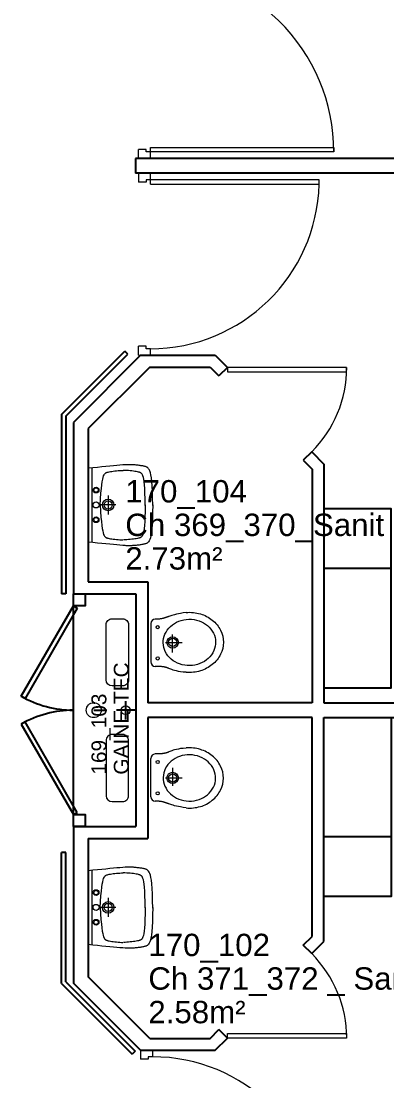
# Model space of a CAD drawing. Header units: metres. Extents: x 143.8 to 210.8, y 45.3 to 115.9.
# Drawn here: x 168.7 to 171.15, y 100.81 to 107.92 of the extents above; entities that cross this region are included whole.
import ezdxf

# ---------------------------------------------------------------- set-up
doc = ezdxf.new("R2010")
doc.units = ezdxf.units.M
doc.header["$LTSCALE"] = 0.6
doc.header["$MEASUREMENT"] = 0
doc.linetypes.add('CONTINU', pattern=[0])
doc.layers.get('0').update_dxf_attribs({"linetype": 'CONTINUOUS'})
for name, color, linetype in [('009 main courant', 181, 'CONTINUOUS'), ('A_AGENC', 204, 'CONTINUOUS'), ('A_EQMP', 142, 'CONTINUOUS'), ('A_Etiqu_Gaine', 8, 'CONTINUOUS'), ('A_Etiqu_Gaine_code', 8, 'CONTINUOUS'), ('A_Etiqu_Local', 8, 'CONTINUOUS'), ('A_MUR_CLOIS', 8, 'CONTINU')]:
    doc.layers.add(name, color=color, linetype=linetype)
doc.layers.add('A_PORTE', color=8, linetype='CONTINU', lineweight=0)
doc.layers.add('A_SANI', color=5, linetype='CONTINU', lineweight=0)
doc.styles.add('Attribut', font='arial.ttf')

# ---------------------------------------------------------------- blocks, each defined once
blk = doc.blocks.new('A_Etiqu_Local')
at = {"style": 'Attribut', "flags": 1}
for tag, p in [('CODE_HOPITAL', (-0.4463, 1.632)), ('CODE_SITE', (-0.4463, 1.407)), ('CODE_BATIMENT', (-0.4463, 1.182)), ('CODE_SECTEUR', (-0.4463, 0.957)), ('CODE_ETAGE', (-0.4463, 0.732)), ('NOM_NORMALISE', (-0.4463, -0.843)), ('SECTEUR_ACTIVITE', (-0.4463, -1.068)), ('SOUS_SECTEUR_ACTIVITE', (-0.4463, -1.293)), ('VOLUME', (-0.4463, -1.518)), ('SERVICE', (-0.4463, -1.743)), ('CODE_UG', (-0.4463, -1.968)), ('CODE_UA', (-0.4463, -2.193)), ('CODE_POLE', (-0.4463, -2.418)), ('OCCUPANT_EXTERNE', (-0.4463, -2.643)), ('DISPONIBILITE', (-0.4463, -2.868)), ('ACCES_HANDICAPES', (-0.4463, -3.093)), ('NATURE_SOL', (-0.4463, -3.318)), ('RISQUE_LABORATOIRE', (-0.4463, -3.543)), ('AMIANTE', (-0.4463, -3.768))]:
    blk.add_attdef(tag, p, '', height=0.15, dxfattribs=at)
at = {"layer": 'A_Etiqu_Local', "style": 'Attribut'}
for tag, p in [('CODE_PIECE', (-0.4463, 0.282)), ('NOM_USAGE', (-0.4463, 0.057)), ('SURFACE', (-0.4463, -0.168))]:
    blk.add_attdef(tag, p, '', height=0.15, dxfattribs=at)
blk = doc.blocks.new('A_Etiqu_Gaine')
at = {"style": 'Attribut', "flags": 1}
for tag, p in [('CODE_HOPITAL', (-0.4323, 0.8651)), ('CODE_SITE', (-0.4323, 0.7151)), ('CODE_BATIMENT', (-0.4323, 0.5651)), ('CODE_SECTEUR', (-0.4323, 0.4151)), ('CODE_ETAGE', (-0.4323, 0.2651)), ('NOM_NORMALISE', (-0.4323, -0.3349)), ('SECTEUR_ACTIVITE', (-0.4323, -0.4849)), ('SOUS_SECTEUR_ACTIVITE', (-0.4323, -0.6349)), ('SURFACE', (-0.4323, -0.7849)), ('CODE_UG', (-0.4323, -0.9349)), ('CODE_POLE', (-0.4323, -1.0849)), ('AMIANTE', (-0.4323, -1.2349))]:
    blk.add_attdef(tag, p, '', height=0.1, dxfattribs=at)
at = {"layer": 'A_Etiqu_Gaine', "style": 'Attribut'}
blk.add_attdef('NOM_USAGE', (-0.4323, -0.1849), '', height=0.1, dxfattribs=at)
at = {"layer": 'A_Etiqu_Gaine_code', "style": 'Attribut'}
blk.add_attdef('CODE_PIECE', (-0.4323, -0.0349), '', height=0.1, dxfattribs=at)

msp = doc.modelspace()

# ---------------------------------------------------------------- linework, layer by layer
at = {"layer": '009 main courant', "color": 8, "linetype": 'Continuous'}
for p, q in [((168.9699, 105.2791), (169.3943, 105.7036)), ((168.9999, 105.2667), (169.4155, 105.6824)), ((169.4155, 105.6824), (169.3943, 105.7036)), ((168.9699, 105.2791), (168.9699, 104.0762)), ((168.9999, 105.2667), (168.9999, 104.0762)), ((168.9999, 104.0762), (168.9699, 104.0762)), ((168.9999, 102.3418), (168.9699, 102.3419)), ((168.9699, 101.4635), (168.9699, 102.3419)), ((168.9999, 101.4759), (168.9999, 102.3419)), ((168.9699, 101.4635), (169.4433, 100.9901)), ((168.9999, 101.4759), (169.4645, 101.0113)), ((169.4645, 101.0113), (169.4433, 100.9901))]:
    msp.add_line(p, q, dxfattribs=at)
at = {"layer": 'A_AGENC', "color": 8, "linetype": 'Continuous'}
for p, q in [((168.6999, 103.3902), (169.0499, 103.9964)), ((169.0759, 103.9814), (168.7259, 103.3752)), ((169.0499, 103.9964), (169.0759, 103.9814)), ((168.7259, 103.3752), (168.6999, 103.3902)), ((168.7259, 103.2176), (168.6999, 103.2026)), ((168.6999, 103.2026), (169.0499, 102.5964)), ((169.0759, 102.6114), (168.7259, 103.2176)), ((169.0499, 102.5964), (169.0759, 102.6114))]:
    msp.add_line(p, q, dxfattribs=at)
for points in [[(169.0499, 104.0764), (169.1299, 104.0764), (169.1299, 103.9964), (169.0499, 103.9964)], [(169.0499, 102.5964), (169.1299, 102.5964), (169.1299, 102.5164), (169.0499, 102.5164), (169.0499, 104.0764)]]:
    msp.add_lwpolyline(points, dxfattribs=at)
for centre, start, end in [((169.0499, 103.9964), 240.00001, 270), ((169.0499, 102.5964), 90, 120)]:
    msp.add_arc(centre, 0.7, start, end, dxfattribs=at)
at = {"layer": 'A_EQMP', "color": 8, "linetype": 'Continuous'}
for p, q in [((171.1799, 104.2465), (170.7299, 104.2465)), ((169.3999, 103.358), (169.3999, 103.235)), ((169.1861, 103.2965), (169.274, 103.2965)), ((169.4614, 103.2965), (169.3384, 103.2965)), ((171.1799, 102.4463), (170.7299, 102.4463))]:
    msp.add_line(p, q, dxfattribs=at)
for points in [[(170.7299, 103.4465), (171.1799, 103.4465), (171.1799, 104.6465), (170.7299, 104.6465)], [(170.7299, 103.2463), (171.1799, 103.2463), (171.1799, 102.0463), (170.7299, 102.0463)]]:
    msp.add_lwpolyline(points, close=True, dxfattribs=at)
at = {"layer": 'A_MUR_CLOIS', "color": 8, "linetype": 'Continuous'}
for p, q in [((169.4661, 106.9963), (169.4661, 106.8962)), ((173.9499, 106.9963), (169.4661, 106.9963)), ((173.9499, 106.8962), (169.4661, 106.8962)), ((169.4999, 105.6764), (169.0499, 105.2264)), ((169.4999, 105.6764), (169.9999, 105.6764)), ((169.9999, 105.6764), (170.0821, 105.5942)), ((169.5613, 105.5964), (169.1499, 105.185)), ((169.5613, 105.5964), (169.9668, 105.5964)), ((169.9668, 105.5964), (170.0255, 105.5377)), ((170.0821, 105.5942), (170.0255, 105.5377)), ((169.0499, 105.2264), (169.0499, 104.0764)), ((169.1499, 105.185), (169.1499, 104.1564)), ((170.6477, 105.0286), (170.5912, 104.972)), ((170.6477, 105.0286), (170.7299, 104.9464)), ((170.5912, 104.972), (170.6499, 104.9133)), ((170.7299, 104.9464), (170.7299, 103.3464)), ((170.6499, 104.9133), (170.6499, 103.3464)), ((169.1499, 104.1564), (169.5494, 104.1564)), ((169.5494, 104.1564), (169.5494, 103.3464)), ((169.0499, 104.0764), (169.4694, 104.0764)), ((169.4694, 104.0764), (169.4694, 102.5164)), ((170.6499, 103.3464), (169.5494, 103.3464)), ((170.7299, 103.3464), (175.7549, 103.3464)), ((170.6499, 103.2464), (169.5494, 103.2464)), ((169.5494, 103.2464), (169.5494, 102.4364)), ((170.6499, 101.7794), (170.6499, 103.2464)), ((170.7299, 103.2466), (175.7549, 103.2466)), ((170.7299, 101.7462), (170.7299, 103.2464)), ((169.0499, 102.5164), (169.4694, 102.5164)), ((169.0499, 102.5164), (169.0499, 101.4662)), ((169.1499, 102.4364), (169.5494, 102.4364)), ((169.1499, 102.4364), (169.1499, 101.5076)), ((170.5912, 101.7207), (170.6499, 101.7794)), ((170.6477, 101.6641), (170.7299, 101.7462)), ((170.6477, 101.6641), (170.5912, 101.7207)), ((169.4999, 101.0162), (169.0499, 101.4662)), ((169.5613, 101.0962), (169.1499, 101.5076)), ((169.9668, 101.0962), (170.0255, 101.155)), ((169.9999, 101.0162), (170.0821, 101.0984)), ((170.0821, 101.0984), (170.0255, 101.155)), ((169.5613, 101.0962), (169.9668, 101.0962)), ((169.4999, 101.0162), (169.9999, 101.0162))]:
    msp.add_line(p, q, dxfattribs=at)
at = {"layer": 'A_PORTE', "color": 8, "linetype": 'Continuous'}
for p, q in [((169.566, 106.9963), (169.566, 107.0701)), ((169.566, 107.0701), (170.796, 107.0701)), ((170.796, 107.0701), (170.796, 107.0401)), ((169.5382, 107.0561), (169.486, 107.0561)), ((169.486, 106.9963), (169.486, 107.0561)), ((169.5382, 107.0401), (169.5382, 107.0561)), ((170.796, 107.0401), (169.5382, 107.0401)), ((169.486, 106.8962), (169.566, 106.8962)), ((169.486, 106.8962), (169.486, 106.8363)), ((169.566, 106.8223), (169.566, 106.8962)), ((169.5382, 106.8363), (169.486, 106.8363)), ((170.6976, 106.8523), (169.5382, 106.8523)), ((169.5382, 106.8523), (169.5382, 106.8363)), ((169.566, 106.8223), (170.6976, 106.8223)), ((170.6976, 106.8223), (170.6976, 106.8523)), ((169.5382, 105.7363), (169.486, 105.7363)), ((169.486, 105.6764), (169.486, 105.7363)), ((169.5382, 105.7203), (169.5382, 105.7363)), ((169.566, 105.7203), (169.5382, 105.7203)), ((169.566, 105.6764), (169.566, 105.7203)), ((169.486, 105.6764), (169.566, 105.6764)), ((169.4999, 101.0162), (169.5799, 101.0162)), ((169.4999, 101.0162), (169.4999, 100.9564)), ((169.5521, 100.9564), (169.4999, 100.9564)), ((169.5799, 100.9724), (169.5521, 100.9724)), ((169.5521, 100.9724), (169.5521, 100.9564)), ((169.5799, 101.0162), (169.5799, 100.9724))]:
    msp.add_line(p, q, dxfattribs=at)
for points in [[(170.0821, 105.5642), (170.882, 105.5642), (170.882, 105.5942), (170.0821, 105.5942)], [(170.0821, 101.1284), (170.882, 101.1284), (170.882, 101.0984), (170.0821, 101.0984)]]:
    msp.add_lwpolyline(points, close=True, dxfattribs=at)
for centre, radius, start, end in [((169.566, 107.0401), 1.23, 360, 91.29426), ((169.566, 106.8523), 1.132, 270, 358.48138), ((170.0821, 105.5942), 0.8, 314.99996, 359.99998), ((170.0821, 101.0984), 0.8, 0.00002, 45.00004), ((169.5799, 99.8404), 1.132, 1.51862, 90)]:
    msp.add_arc(centre, radius, start, end, dxfattribs=at)
at = {"layer": 'A_SANI', "color": 8, "linetype": 'Continuous'}
for p, q in [((169.3189, 104.9352), (169.2944, 104.9328)), ((169.3415, 104.9373), (169.3189, 104.9352)), ((169.3622, 104.9391), (169.3415, 104.9373)), ((169.3808, 104.9405), (169.3622, 104.9391)), ((169.3971, 104.9416), (169.3808, 104.9405)), ((169.4044, 104.942), (169.3971, 104.9416)), ((169.4112, 104.9423), (169.4044, 104.942)), ((169.4176, 104.9424), (169.4112, 104.9423)), ((169.4237, 104.9425), (169.4176, 104.9424)), ((169.4295, 104.9425), (169.4237, 104.9425)), ((169.4351, 104.9424), (169.4295, 104.9425)), ((169.4407, 104.9422), (169.4351, 104.9424)), ((169.4463, 104.9419), (169.4407, 104.9422)), ((169.452, 104.9415), (169.4463, 104.9419)), ((169.4579, 104.941), (169.452, 104.9415)), ((169.4641, 104.9405), (169.4579, 104.941)), ((169.4705, 104.9398), (169.4641, 104.9405)), ((169.477, 104.9392), (169.4705, 104.9398)), ((169.4836, 104.9384), (169.477, 104.9392)), ((169.4901, 104.9376), (169.4836, 104.9384)), ((169.4966, 104.9367), (169.4901, 104.9376)), ((169.5029, 104.9358), (169.4966, 104.9367)), ((169.5089, 104.9348), (169.5029, 104.9358)), ((169.5146, 104.9338), (169.5089, 104.9348)), ((169.1813, 104.9215), (169.1499, 104.9184)), ((169.1499, 104.4231), (169.1499, 104.9184)), ((169.1748, 104.4231), (169.1748, 104.9184)), ((169.2116, 104.9245), (169.1813, 104.9215)), ((169.2406, 104.9274), (169.2116, 104.9245)), ((169.2683, 104.9302), (169.2406, 104.9274)), ((169.2944, 104.9328), (169.2683, 104.9302)), ((169.52, 104.9328), (169.5146, 104.9338)), ((169.5248, 104.9317), (169.52, 104.9328)), ((169.5293, 104.9306), (169.5248, 104.9317)), ((169.5333, 104.9294), (169.5293, 104.9306)), ((169.537, 104.9281), (169.5333, 104.9294)), ((169.5403, 104.9266), (169.537, 104.9281)), ((169.5434, 104.9249), (169.5403, 104.9266)), ((169.5463, 104.923), (169.5434, 104.9249)), ((169.5489, 104.9208), (169.5463, 104.923)), ((169.5514, 104.9184), (169.5489, 104.9208)), ((169.5538, 104.9157), (169.5514, 104.9184)), ((169.5583, 104.9091), (169.5538, 104.9157)), ((169.5625, 104.9003), (169.5583, 104.9091)), ((169.5664, 104.8888), (169.5625, 104.9003)), ((169.5698, 104.8738), (169.5664, 104.8888)), ((169.5729, 104.8544), (169.5698, 104.8738)), ((169.5756, 104.8301), (169.5729, 104.8544)), ((169.5778, 104.8002), (169.5756, 104.8301)), ((169.5796, 104.7637), (169.5778, 104.8002)), ((169.2834, 104.7359), (169.2834, 104.6095)), ((169.5808, 104.7202), (169.5796, 104.7637)), ((169.3345, 104.6727), (169.2324, 104.6727)), ((169.5816, 104.6688), (169.5808, 104.7202)), ((169.5816, 104.6727), (169.5808, 104.6213)), ((169.5808, 104.6213), (169.5796, 104.5777)), ((169.5756, 104.5113), (169.5729, 104.487)), ((169.5778, 104.5413), (169.5756, 104.5113)), ((169.5796, 104.5777), (169.5778, 104.5413)), ((169.5625, 104.4411), (169.5583, 104.4324)), ((169.5664, 104.4526), (169.5625, 104.4411)), ((169.5698, 104.4677), (169.5664, 104.4526)), ((169.5729, 104.487), (169.5698, 104.4677)), ((169.1813, 104.42), (169.1499, 104.4231)), ((169.2116, 104.4169), (169.1813, 104.42)), ((169.2406, 104.414), (169.2116, 104.4169)), ((169.2683, 104.4112), (169.2406, 104.414)), ((169.2944, 104.4086), (169.2683, 104.4112)), ((169.3189, 104.4063), (169.2944, 104.4086)), ((169.3415, 104.4041), (169.3189, 104.4063)), ((169.3622, 104.4023), (169.3415, 104.4041)), ((169.3808, 104.4009), (169.3622, 104.4023)), ((169.3971, 104.3998), (169.3808, 104.4009)), ((169.4044, 104.3995), (169.3971, 104.3998)), ((169.4112, 104.3992), (169.4044, 104.3995)), ((169.4176, 104.399), (169.4112, 104.3992)), ((169.4237, 104.3989), (169.4176, 104.399)), ((169.4295, 104.399), (169.4237, 104.3989)), ((169.4351, 104.3991), (169.4295, 104.399)), ((169.4407, 104.3993), (169.4351, 104.3991)), ((169.4463, 104.3996), (169.4407, 104.3993)), ((169.452, 104.4), (169.4463, 104.3996)), ((169.4579, 104.4004), (169.452, 104.4)), ((169.4641, 104.401), (169.4579, 104.4004)), ((169.4705, 104.4016), (169.4641, 104.401)), ((169.477, 104.4023), (169.4705, 104.4016)), ((169.4836, 104.4031), (169.477, 104.4023)), ((169.4901, 104.4039), (169.4836, 104.4031)), ((169.4966, 104.4047), (169.4901, 104.4039)), ((169.5029, 104.4056), (169.4966, 104.4047)), ((169.5089, 104.4066), (169.5029, 104.4056)), ((169.5146, 104.4076), (169.5089, 104.4066)), ((169.52, 104.4086), (169.5146, 104.4076)), ((169.5248, 104.4097), (169.52, 104.4086)), ((169.5293, 104.4108), (169.5248, 104.4097)), ((169.5333, 104.4121), (169.5293, 104.4108)), ((169.537, 104.4134), (169.5333, 104.4121)), ((169.5403, 104.4149), (169.537, 104.4134)), ((169.5434, 104.4166), (169.5403, 104.4149)), ((169.5463, 104.4185), (169.5434, 104.4166)), ((169.5489, 104.4206), (169.5463, 104.4185)), ((169.5514, 104.423), (169.5489, 104.4206)), ((169.5538, 104.4258), (169.5514, 104.423)), ((169.5583, 104.4324), (169.5538, 104.4258)), ((169.5694, 103.8769), (169.5694, 103.6198)), ((169.6014, 103.907), (169.5983, 103.9069)), ((169.7152, 103.6824), (169.7152, 103.8045)), ((169.6664, 103.7508), (169.7787, 103.7508)), ((169.6014, 103.5897), (169.5983, 103.5898)), ((169.5694, 102.7159), (169.5694, 102.9731)), ((169.6014, 103.0032), (169.5983, 103.0031)), ((169.7152, 102.9104), (169.7152, 102.7883)), ((169.6664, 102.8421), (169.7787, 102.8421)), ((169.6014, 102.6858), (169.5983, 102.6859)), ((169.3189, 102.2365), (169.2944, 102.2341)), ((169.3415, 102.2386), (169.3189, 102.2365)), ((169.3622, 102.2404), (169.3415, 102.2386)), ((169.3808, 102.2419), (169.3622, 102.2404)), ((169.3971, 102.2429), (169.3808, 102.2419)), ((169.4044, 102.2433), (169.3971, 102.2429)), ((169.4112, 102.2436), (169.4044, 102.2433)), ((169.4176, 102.2437), (169.4112, 102.2436)), ((169.4237, 102.2438), (169.4176, 102.2437)), ((169.4295, 102.2438), (169.4237, 102.2438)), ((169.4351, 102.2437), (169.4295, 102.2438)), ((169.4407, 102.2435), (169.4351, 102.2437)), ((169.4463, 102.2432), (169.4407, 102.2435)), ((169.452, 102.2428), (169.4463, 102.2432)), ((169.4579, 102.2423), (169.452, 102.2428)), ((169.4641, 102.2418), (169.4579, 102.2423)), ((169.4705, 102.2412), (169.4641, 102.2418)), ((169.477, 102.2405), (169.4705, 102.2412)), ((169.4836, 102.2397), (169.477, 102.2405)), ((169.4901, 102.2389), (169.4836, 102.2397)), ((169.4966, 102.238), (169.4901, 102.2389)), ((169.5029, 102.2371), (169.4966, 102.238)), ((169.5089, 102.2362), (169.5029, 102.2371)), ((169.5146, 102.2352), (169.5089, 102.2362)), ((169.52, 102.2341), (169.5146, 102.2352)), ((169.1813, 102.2228), (169.1499, 102.2197)), ((169.1499, 101.7244), (169.1499, 102.2197)), ((169.1748, 101.7244), (169.1748, 102.2197)), ((169.2116, 102.2258), (169.1813, 102.2228)), ((169.2406, 102.2287), (169.2116, 102.2258)), ((169.2683, 102.2315), (169.2406, 102.2287)), ((169.2944, 102.2341), (169.2683, 102.2315)), ((169.5248, 102.2331), (169.52, 102.2341)), ((169.5293, 102.2319), (169.5248, 102.2331)), ((169.5333, 102.2307), (169.5293, 102.2319)), ((169.537, 102.2294), (169.5333, 102.2307)), ((169.5403, 102.2279), (169.537, 102.2294)), ((169.5434, 102.2262), (169.5403, 102.2279)), ((169.5463, 102.2243), (169.5434, 102.2262)), ((169.5489, 102.2222), (169.5463, 102.2243)), ((169.5514, 102.2197), (169.5489, 102.2222)), ((169.5538, 102.217), (169.5514, 102.2197)), ((169.5583, 102.2104), (169.5538, 102.217)), ((169.5625, 102.2017), (169.5583, 102.2104)), ((169.5664, 102.1901), (169.5625, 102.2017)), ((169.5698, 102.1751), (169.5664, 102.1901)), ((169.5729, 102.1558), (169.5698, 102.1751)), ((169.5756, 102.1315), (169.5729, 102.1558)), ((169.5778, 102.1015), (169.5756, 102.1315)), ((169.5796, 102.065), (169.5778, 102.1015)), ((169.2834, 102.0372), (169.2834, 101.9108)), ((169.5808, 102.0215), (169.5796, 102.065)), ((169.3345, 101.974), (169.2324, 101.974)), ((169.5816, 101.9701), (169.5808, 102.0215)), ((169.5816, 101.974), (169.5808, 101.9226)), ((169.5808, 101.9226), (169.5796, 101.879)), ((169.5756, 101.8126), (169.5729, 101.7883)), ((169.5778, 101.8426), (169.5756, 101.8126)), ((169.5796, 101.879), (169.5778, 101.8426)), ((169.5625, 101.7424), (169.5583, 101.7337)), ((169.5664, 101.7539), (169.5625, 101.7424)), ((169.5698, 101.769), (169.5664, 101.7539)), ((169.5729, 101.7883), (169.5698, 101.769)), ((169.1813, 101.7213), (169.1499, 101.7244)), ((169.2116, 101.7182), (169.1813, 101.7213)), ((169.2406, 101.7153), (169.2116, 101.7182)), ((169.2683, 101.7125), (169.2406, 101.7153)), ((169.2944, 101.7099), (169.2683, 101.7125)), ((169.3189, 101.7076), (169.2944, 101.7099)), ((169.3415, 101.7055), (169.3189, 101.7076)), ((169.3622, 101.7037), (169.3415, 101.7055)), ((169.3808, 101.7022), (169.3622, 101.7037)), ((169.3971, 101.7011), (169.3808, 101.7022)), ((169.4044, 101.7008), (169.3971, 101.7011)), ((169.4112, 101.7005), (169.4044, 101.7008)), ((169.4176, 101.7003), (169.4112, 101.7005)), ((169.4237, 101.7002), (169.4176, 101.7003)), ((169.4295, 101.7003), (169.4237, 101.7002)), ((169.4351, 101.7004), (169.4295, 101.7003)), ((169.4407, 101.7006), (169.4351, 101.7004)), ((169.4463, 101.7009), (169.4407, 101.7006)), ((169.452, 101.7013), (169.4463, 101.7009)), ((169.4579, 101.7018), (169.452, 101.7013)), ((169.4641, 101.7023), (169.4579, 101.7018)), ((169.4705, 101.7029), (169.4641, 101.7023)), ((169.477, 101.7036), (169.4705, 101.7029)), ((169.4836, 101.7044), (169.477, 101.7036)), ((169.4901, 101.7052), (169.4836, 101.7044)), ((169.4966, 101.706), (169.4901, 101.7052)), ((169.5029, 101.707), (169.4966, 101.706)), ((169.5089, 101.7079), (169.5029, 101.707)), ((169.5146, 101.7089), (169.5089, 101.7079)), ((169.52, 101.71), (169.5146, 101.7089)), ((169.5248, 101.711), (169.52, 101.71)), ((169.5293, 101.7121), (169.5248, 101.711)), ((169.5333, 101.7134), (169.5293, 101.7121)), ((169.537, 101.7147), (169.5333, 101.7134)), ((169.5403, 101.7162), (169.537, 101.7147)), ((169.5434, 101.7179), (169.5403, 101.7162)), ((169.5463, 101.7198), (169.5434, 101.7179)), ((169.5489, 101.7219), (169.5463, 101.7198)), ((169.5514, 101.7243), (169.5489, 101.7219)), ((169.5538, 101.7271), (169.5514, 101.7243)), ((169.5583, 101.7337), (169.5538, 101.7271))]:
    msp.add_line(p, q, dxfattribs=at)
for points in [[(169.2287, 104.6696), (169.2317, 104.7135), (169.2346, 104.7508), (169.2375, 104.7819), (169.2405, 104.8075), (169.2434, 104.8282), (169.2464, 104.8447), (169.2494, 104.8574), (169.2525, 104.8671), (169.2557, 104.8744), (169.259, 104.8798), (169.259, 104.8798), (169.2607, 104.882), (169.2625, 104.8839), (169.2643, 104.8856), (169.2663, 104.887), (169.2684, 104.8883), (169.2707, 104.8894), (169.2732, 104.8904), (169.2759, 104.8913), (169.2788, 104.8922), (169.2821, 104.893), (169.2821, 104.893), (169.2894, 104.8946), (169.2977, 104.8961), (169.307, 104.8976), (169.317, 104.899), (169.3277, 104.9003), (169.3387, 104.9015), (169.3501, 104.9025), (169.3616, 104.9033), (169.3732, 104.904), (169.3845, 104.9043)], [(169.5308, 104.6696), (169.5304, 104.7135), (169.5295, 104.7508), (169.5282, 104.7819), (169.5265, 104.8075), (169.5244, 104.8282), (169.522, 104.8447), (169.5194, 104.8574), (169.5164, 104.8671), (169.5133, 104.8744), (169.51, 104.8798), (169.51, 104.8798), (169.5083, 104.882), (169.5065, 104.8839), (169.5047, 104.8856), (169.5027, 104.887), (169.5006, 104.8883), (169.4983, 104.8894), (169.4958, 104.8904), (169.4931, 104.8913), (169.4902, 104.8922), (169.4869, 104.893), (169.4869, 104.893), (169.4796, 104.8946), (169.4713, 104.8961), (169.462, 104.8976), (169.452, 104.899), (169.4413, 104.9003), (169.4303, 104.9015), (169.4189, 104.9025), (169.4074, 104.9033), (169.3958, 104.904), (169.3845, 104.9043)], [(169.2287, 104.6729), (169.2317, 104.629), (169.2346, 104.5917), (169.2375, 104.5606), (169.2405, 104.535), (169.2434, 104.5143), (169.2464, 104.4979), (169.2494, 104.4851), (169.2525, 104.4754), (169.2557, 104.4681), (169.259, 104.4627), (169.259, 104.4627), (169.2607, 104.4605), (169.2625, 104.4586), (169.2643, 104.4569), (169.2663, 104.4555), (169.2684, 104.4542), (169.2707, 104.4531), (169.2732, 104.4521), (169.2759, 104.4512), (169.2788, 104.4503), (169.2821, 104.4495), (169.2821, 104.4495), (169.2894, 104.4479), (169.2977, 104.4464), (169.307, 104.4449), (169.3169, 104.4435), (169.3274, 104.4422), (169.3383, 104.441), (169.3494, 104.44), (169.3605, 104.4392), (169.3716, 104.4386), (169.3823, 104.4382)], [(169.5308, 104.6729), (169.5304, 104.629), (169.5295, 104.5917), (169.5282, 104.5606), (169.5265, 104.535), (169.5244, 104.5143), (169.522, 104.4979), (169.5194, 104.4851), (169.5164, 104.4754), (169.5133, 104.4681), (169.51, 104.4627), (169.51, 104.4627), (169.5083, 104.4605), (169.5065, 104.4586), (169.5047, 104.4569), (169.5027, 104.4555), (169.5006, 104.4542), (169.4983, 104.4531), (169.4958, 104.4521), (169.4931, 104.4512), (169.4902, 104.4503), (169.4869, 104.4495), (169.4869, 104.4495), (169.4796, 104.4479), (169.4713, 104.4464), (169.462, 104.4449), (169.4521, 104.4435), (169.4416, 104.4422), (169.4307, 104.441), (169.4196, 104.44), (169.4085, 104.4392), (169.3974, 104.4386), (169.3867, 104.4382)], [(169.8055, 103.951), (169.7862, 103.9481), (169.769, 103.9452), (169.7538, 103.9423), (169.7405, 103.9395), (169.7288, 103.9368), (169.7187, 103.9341), (169.7099, 103.9316), (169.7023, 103.9292), (169.6957, 103.927), (169.69, 103.925), (169.6874, 103.924), (169.6849, 103.9231), (169.6826, 103.9222), (169.6804, 103.9214), (169.6782, 103.9206), (169.6761, 103.9198), (169.6741, 103.919), (169.672, 103.9183), (169.67, 103.9175), (169.6679, 103.9168), (169.6658, 103.9161), (169.6636, 103.9154), (169.6614, 103.9146), (169.6591, 103.9139), (169.6569, 103.9133), (169.6546, 103.9126), (169.6523, 103.912), (169.65, 103.9114), (169.6477, 103.9108), (169.6455, 103.9103), (169.6411, 103.9094), (169.6367, 103.9087), (169.6324, 103.9082), (169.6282, 103.9078), (169.6239, 103.9075), (169.6196, 103.9073), (169.6152, 103.9071), (169.6108, 103.9071), (169.6062, 103.9071), (169.6014, 103.907)], [(169.8055, 103.5506), (169.7862, 103.5523), (169.769, 103.5544), (169.7538, 103.5568), (169.7405, 103.5595), (169.7288, 103.5623), (169.7187, 103.5653), (169.7099, 103.5682), (169.7023, 103.571), (169.6957, 103.5737), (169.69, 103.5761), (169.6874, 103.5772), (169.6849, 103.5782), (169.6826, 103.5792), (169.6804, 103.5801), (169.6782, 103.5809), (169.6761, 103.5816), (169.6741, 103.5823), (169.672, 103.583), (169.67, 103.5836), (169.6679, 103.5842), (169.6658, 103.5847), (169.6636, 103.5852), (169.6614, 103.5857), (169.6591, 103.5861), (169.6569, 103.5865), (169.6546, 103.5869), (169.6523, 103.5872), (169.65, 103.5875), (169.6477, 103.5878), (169.6455, 103.588), (169.6411, 103.5885), (169.6367, 103.5888), (169.6324, 103.5891), (169.6282, 103.5893), (169.6239, 103.5895), (169.6196, 103.5896), (169.6152, 103.5896), (169.6108, 103.5897), (169.6062, 103.5897), (169.6014, 103.5897)], [(169.8055, 103.0423), (169.7862, 103.0406), (169.769, 103.0385), (169.7538, 103.036), (169.7405, 103.0334), (169.7288, 103.0305), (169.7187, 103.0276), (169.7099, 103.0247), (169.7023, 103.0219), (169.6957, 103.0192), (169.69, 103.0168), (169.69, 103.0168), (169.6874, 103.0157), (169.6849, 103.0146), (169.6826, 103.0137), (169.6804, 103.0128), (169.6782, 103.012), (169.6761, 103.0112), (169.6741, 103.0105), (169.672, 103.0099), (169.67, 103.0093), (169.6679, 103.0087), (169.6679, 103.0087), (169.6658, 103.0082), (169.6636, 103.0077), (169.6614, 103.0072), (169.6591, 103.0068), (169.6569, 103.0064), (169.6546, 103.006), (169.6523, 103.0057), (169.65, 103.0054), (169.6477, 103.0051), (169.6455, 103.0048), (169.6455, 103.0048), (169.6411, 103.0044), (169.6367, 103.004), (169.6324, 103.0037), (169.6282, 103.0035), (169.6239, 103.0034), (169.6196, 103.0033), (169.6152, 103.0032), (169.6108, 103.0032), (169.6062, 103.0032), (169.6014, 103.0032)], [(169.8055, 102.6419), (169.7862, 102.6448), (169.769, 102.6477), (169.7538, 102.6506), (169.7405, 102.6534), (169.7288, 102.6561), (169.7187, 102.6587), (169.7099, 102.6613), (169.7023, 102.6636), (169.6957, 102.6659), (169.69, 102.6679), (169.69, 102.6679), (169.6874, 102.6689), (169.6849, 102.6698), (169.6826, 102.6706), (169.6804, 102.6715), (169.6782, 102.6723), (169.6761, 102.6731), (169.6741, 102.6738), (169.672, 102.6746), (169.67, 102.6753), (169.6679, 102.676), (169.6679, 102.676), (169.6658, 102.6768), (169.6636, 102.6775), (169.6614, 102.6782), (169.6591, 102.6789), (169.6569, 102.6796), (169.6546, 102.6803), (169.6523, 102.6809), (169.65, 102.6815), (169.6477, 102.682), (169.6455, 102.6826), (169.6455, 102.6826), (169.6411, 102.6834), (169.6367, 102.6841), (169.6324, 102.6847), (169.6282, 102.6851), (169.6239, 102.6854), (169.6196, 102.6856), (169.6152, 102.6857), (169.6108, 102.6858), (169.6062, 102.6858), (169.6014, 102.6858)], [(169.2287, 101.9709), (169.2317, 102.0148), (169.2346, 102.0521), (169.2375, 102.0832), (169.2405, 102.1088), (169.2434, 102.1295), (169.2464, 102.146), (169.2494, 102.1587), (169.2525, 102.1684), (169.2557, 102.1757), (169.259, 102.1811), (169.259, 102.1811), (169.2607, 102.1833), (169.2625, 102.1852), (169.2643, 102.1869), (169.2663, 102.1884), (169.2684, 102.1896), (169.2707, 102.1908), (169.2732, 102.1918), (169.2759, 102.1927), (169.2788, 102.1935), (169.2821, 102.1943), (169.2821, 102.1943), (169.2894, 102.1959), (169.2977, 102.1975), (169.307, 102.1989), (169.317, 102.2004), (169.3277, 102.2017), (169.3387, 102.2028), (169.3501, 102.2038), (169.3616, 102.2047), (169.3732, 102.2053), (169.3845, 102.2057)], [(169.5308, 101.9709), (169.5304, 102.0148), (169.5295, 102.0521), (169.5282, 102.0832), (169.5265, 102.1088), (169.5244, 102.1295), (169.522, 102.146), (169.5194, 102.1587), (169.5164, 102.1684), (169.5133, 102.1757), (169.51, 102.1811), (169.51, 102.1811), (169.5083, 102.1833), (169.5065, 102.1852), (169.5047, 102.1869), (169.5027, 102.1884), (169.5006, 102.1896), (169.4983, 102.1908), (169.4958, 102.1918), (169.4931, 102.1927), (169.4902, 102.1935), (169.4869, 102.1943), (169.4869, 102.1943), (169.4796, 102.1959), (169.4713, 102.1975), (169.462, 102.1989), (169.452, 102.2004), (169.4413, 102.2017), (169.4303, 102.2028), (169.4189, 102.2038), (169.4074, 102.2047), (169.3958, 102.2053), (169.3845, 102.2057)], [(169.2287, 101.9742), (169.2317, 101.9303), (169.2346, 101.893), (169.2375, 101.8619), (169.2405, 101.8363), (169.2434, 101.8156), (169.2464, 101.7992), (169.2494, 101.7864), (169.2525, 101.7767), (169.2557, 101.7694), (169.259, 101.764), (169.259, 101.764), (169.2607, 101.7618), (169.2625, 101.7599), (169.2643, 101.7582), (169.2663, 101.7568), (169.2684, 101.7555), (169.2707, 101.7544), (169.2732, 101.7534), (169.2759, 101.7525), (169.2788, 101.7516), (169.2821, 101.7508), (169.2821, 101.7508), (169.2894, 101.7492), (169.2977, 101.7477), (169.307, 101.7462), (169.3169, 101.7448), (169.3274, 101.7435), (169.3383, 101.7423), (169.3494, 101.7413), (169.3605, 101.7405), (169.3716, 101.7399), (169.3823, 101.7395)], [(169.5308, 101.9742), (169.5304, 101.9303), (169.5295, 101.893), (169.5282, 101.8619), (169.5265, 101.8363), (169.5244, 101.8156), (169.522, 101.7992), (169.5194, 101.7864), (169.5164, 101.7767), (169.5133, 101.7694), (169.51, 101.764), (169.51, 101.764), (169.5083, 101.7618), (169.5065, 101.7599), (169.5047, 101.7582), (169.5027, 101.7568), (169.5006, 101.7555), (169.4983, 101.7544), (169.4958, 101.7534), (169.4931, 101.7525), (169.4902, 101.7516), (169.4869, 101.7508), (169.4869, 101.7508), (169.4796, 101.7492), (169.4713, 101.7477), (169.462, 101.7462), (169.4521, 101.7448), (169.4416, 101.7435), (169.4307, 101.7423), (169.4196, 101.7413), (169.4085, 101.7405), (169.3974, 101.7399), (169.3867, 101.7395)]]:
    msp.add_lwpolyline(points, dxfattribs=at)
for points in [[(169.8062, 103.9517, -0.092772), (169.9013, 103.9424, -0.098236), (169.9814, 103.9007, -0.108258), (170.0371, 103.8319, -0.11669), (170.056, 103.7518, -0.116228), (170.0372, 103.6717, -0.107322), (169.9814, 103.6022, -0.097518), (169.9012, 103.5599, -0.092603), (169.8062, 103.5497, -0.094447)], [(169.9891, 103.8126, -0.222732), (169.9915, 103.6957, -0.102556), (169.9541, 103.6436, -0.093461), (169.8987, 103.609, -0.177234), (169.7622, 103.6062, -0.093461), (169.7055, 103.6384, -0.102556), (169.666, 103.689, -0.222883), (169.6636, 103.8059, -0.102556), (169.701, 103.858, -0.093461), (169.7563, 103.8925, -0.177132), (169.8928, 103.8954, -0.093461), (169.9495, 103.8632, -0.102556), (169.989, 103.8126, -0.110065)], [(169.8062, 102.6411, 0.092772), (169.9013, 102.6505, 0.098236), (169.9814, 102.6921, 0.108258), (170.0371, 102.7609, 0.11669), (170.056, 102.841, 0.116228), (170.0372, 102.9212, 0.107322), (169.9814, 102.9906, 0.097518), (169.9012, 103.033, 0.092603), (169.8062, 103.0432, 0.094447)], [(169.9915, 102.8971, 0.102556), (169.9541, 102.9493, 0.093461), (169.8987, 102.9838, 0.177232), (169.7622, 102.9866, 0.093461), (169.7055, 102.9544, 0.102556), (169.666, 102.9039, 0.222724), (169.6636, 102.787, 0.102556), (169.701, 102.7348, 0.093461), (169.7563, 102.7003, 0.177079), (169.8928, 102.6975, 0.093461), (169.9495, 102.7297, 0.102556), (169.989, 102.7803, 0.222834), (169.9915, 102.8971)]]:
    msp.add_lwpolyline(points, format="xyb", dxfattribs=at)
for points in [[(169.3094, 103.9099), (169.3794, 103.9099, -0.414214), (169.4194, 103.8699), (169.4194, 103.4999, -0.414214), (169.3794, 103.4599), (169.3094, 103.4599, -0.414213), (169.2694, 103.4999), (169.2694, 103.8699, -0.414214)], [(169.3094, 102.6831), (169.3794, 102.6831, 0.414214), (169.4194, 102.7231), (169.4194, 103.0931, 0.414214), (169.3794, 103.1331), (169.3094, 103.1331, 0.414214), (169.2694, 103.0931), (169.2694, 102.7231, 0.414213)]]:
    msp.add_lwpolyline(points, format="xyb", close=True, dxfattribs=at)
for centre, radius in [((169.202, 104.7722), 0.0189), ((169.202, 104.7722), 0.0144), ((169.202, 104.6727), 0.0204), ((169.2834, 104.6727), 0.0387), ((169.2834, 104.6727), 0.0274), ((169.202, 104.5732), 0.0189), ((169.202, 104.5732), 0.0144), ((169.6155, 103.8533), 0.0105), ((169.7152, 103.7508), 0.0383), ((169.7152, 103.7508), 0.0276), ((169.6155, 103.6434), 0.0105), ((169.1861, 103.2965), 0.05), ((169.3999, 103.2965), 0.03), ((169.6155, 102.9495), 0.0105), ((169.7152, 102.8421), 0.0383), ((169.7152, 102.8421), 0.0276), ((169.6155, 102.7395), 0.0105), ((169.202, 102.0735), 0.0189), ((169.202, 102.0735), 0.0144), ((169.202, 101.974), 0.0204), ((169.2834, 101.974), 0.0387), ((169.2834, 101.974), 0.0274), ((169.202, 101.8745), 0.0189), ((169.202, 101.8745), 0.0144)]:
    msp.add_circle(centre, radius, dxfattribs=at)
for centre, start, end in [((169.5994, 103.8769), 92.18353, 179.99998), ((169.5994, 103.6198), 179.99998, 267.81648), ((169.5994, 102.9731), 92.18352, 180.00002), ((169.5994, 102.7159), 180.00002, 267.81647)]:
    msp.add_arc(centre, 0.03, start, end, dxfattribs=at)

# ---------------------------------------------------------------- block references
at = {"layer": 'A_Etiqu_Gaine', "color": 8}
ref = msp.add_blockref('A_Etiqu_Gaine', (169.2361, 103.2965), dxfattribs=dict(at, rotation=90))
ref.add_attrib('CODE_PIECE', '169_103', (169.271, 102.8642), dxfattribs={"layer": 'A_Etiqu_Gaine_code', "height": 0.1, "rotation": 90, "style": 'Attribut'})
ref.add_attrib('NOM_USAGE', 'GAINE TEC', (169.421, 102.8642), dxfattribs={"height": 0.1, "rotation": 90, "style": 'Attribut'})
at = {"layer": 'A_Etiqu_Local', "color": 8}
ref = msp.add_blockref('A_Etiqu_Local', (169.8442, 104.4072), dxfattribs=at)
ref.add_attrib('CODE_PIECE', '170_104', (169.3978, 104.6891), dxfattribs={"height": 0.15, "style": 'Attribut'})
ref.add_attrib('NOM_USAGE', 'Ch 369_370_Sanit', (169.3978, 104.4641), dxfattribs={"height": 0.15, "style": 'Attribut'})
ref.add_attrib('SURFACE', '2.73m²', (169.3978, 104.2391), dxfattribs={"height": 0.15, "style": 'Attribut'})
ref = msp.add_blockref('A_Etiqu_Local', (169.9987, 101.3654), dxfattribs=at)
ref.add_attrib('CODE_PIECE', '170_102', (169.5524, 101.6474), dxfattribs={"height": 0.15, "style": 'Attribut'})
ref.add_attrib('NOM_USAGE', 'Ch 371_372 _ Sanit', (169.5524, 101.4224), dxfattribs={"height": 0.15, "style": 'Attribut'})
ref.add_attrib('SURFACE', '2.58m²', (169.5524, 101.1974), dxfattribs={"height": 0.15, "style": 'Attribut'})

doc.saveas('drawing.dxf')
